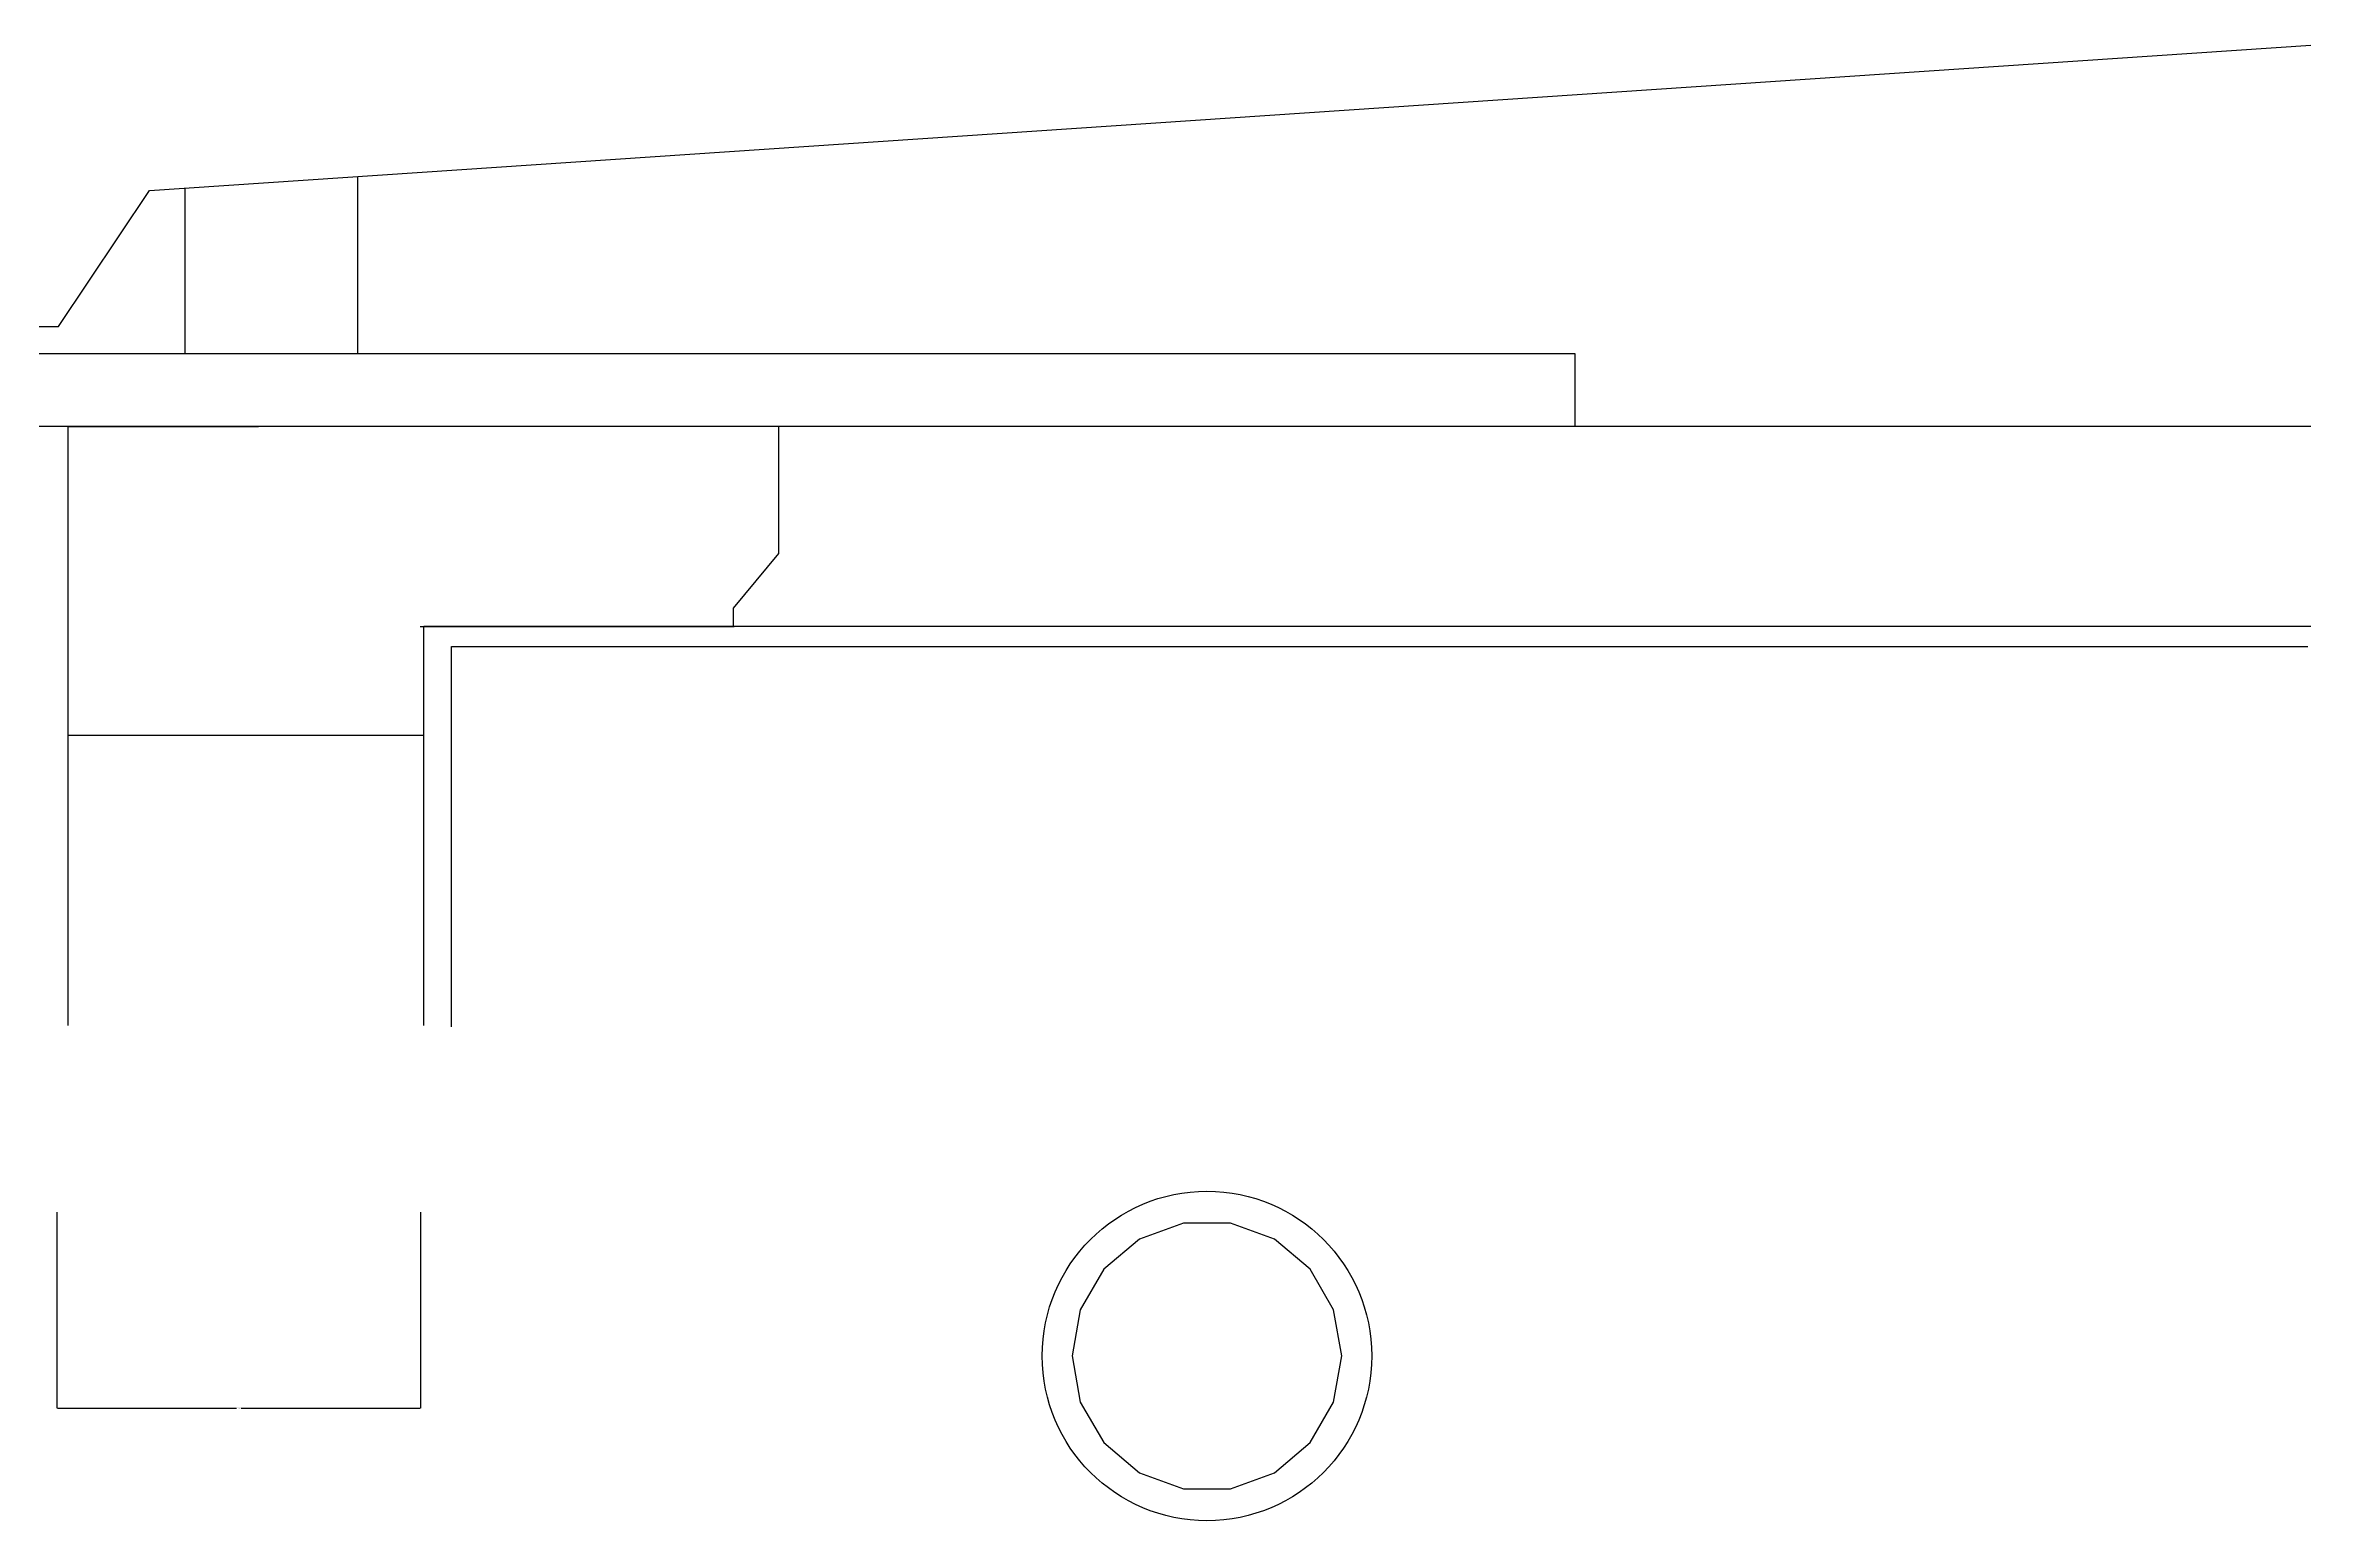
# Model space of a CAD drawing. Header units: metres. Extents: x 16744 to 19033, y 9054 to 10118.
# Drawn here: x 17520 to 19033, y 9054 to 10039 of the extents above; entities that cross this region are included whole.
import ezdxf

# ---------------------------------------------------------------- set-up
doc = ezdxf.new("R2010")
doc.units = ezdxf.units.M
doc.layers.add('PUB_DIM', color=3, linetype='Continuous')
doc.dimstyles.get("Standard").update_dxf_attribs({"dimtxt": 2.5, "dimasz": 2.5, "dimexe": 1.25, "dimexo": 0.625, "dimtad": 1, "dimcen": 2.5, "dimazin": 3, "dimtfac": 1, "dimtmove": 0, "dimatfit": 3})

# ---------------------------------------------------------------- blocks, each defined once
blk = doc.blocks.new('*D6')
for p, q in [((17528.21, 9259.85), (17528.21, 9129.11)), ((17770.95, 9259.85), (17770.95, 9129.11)), ((17528.46, 9129.11), (17648.08, 9129.11)), ((17651.08, 9129.11), (17770.7, 9129.11))]:
    blk.add_line(p, q)
at = {"layer": 'Defpoints'}
for p in [(17528.21, 9259.85), (17770.95, 9259.85), (17528.21, 9129.11)]:
    blk.add_point(p, dxfattribs=at)
at = {"layer": 'PUB_DIM', "insert": (17649.58, 9129.11), "char_height": 1, "attachment_point": 5}
blk.add_mtext('240', dxfattribs=at)

msp = doc.modelspace()

# ---------------------------------------------------------------- linework, layer by layer
for p, q in [((17728.75, 9839.13), (17728.75, 9833.07)), ((18541.74, 9784.58), (18541.74, 9827.01)), ((17535.38, 9784.58), (17662.69, 9784.58)), ((18190.12, 9784.58), (17662.69, 9784.58)), ((18010.12, 9699.73), (18010.12, 9784.58)), ((19032.79, 9784.58), (18541.74, 9784.58)), ((17979.81, 9663.37), (18010.12, 9699.73)), ((17770.6, 9651.05), (17980.4, 9651.05)), ((17979.81, 9651.25), (17979.81, 9663.37)), ((17791.67, 9637.59), (19030.8, 9637.59)), ((17791.67, 9383.77), (17791.67, 9637.59))]:
    msp.add_line(p, q)
for points in [[(17589.94, 9942.16), (19032.79, 10039.13)], [(17728.75, 9951.49), (17728.75, 9839.13)], [(17529.32, 9851.25), (17589.94, 9942.16)], [(17613.68, 9943.75), (17613.68, 9833.07)], [(16989.77, 9851.25), (17529.32, 9851.25)], [(18541.74, 9833.07), (16947.33, 9833.07)], [(18541.74, 9784.58), (18541.74, 9833.07)], [(18541.74, 9784.58), (16884.68, 9784.58)], [(19032.79, 9784.58), (17535.38, 9784.58)], [(17535.38, 9784.58), (17535.38, 9384.58)], [(17773.06, 9384.58), (17773.06, 9651.25)], [(17773.06, 9651.25), (18159.81, 9651.25)], [(17893.06, 9651.25), (19032.79, 9651.25)], [(17535.38, 9578.52), (17773.06, 9578.52)]]:
    msp.add_lwpolyline(points)
at = {"layer": 'PUB_DIM'}
msp.add_lwpolyline([(18385.93, 9163.91), (18380.5, 9194.7), (18364.88, 9221.77), (18340.93, 9241.86), (18311.56, 9252.55), (18280.3, 9252.55), (18250.93, 9241.86), (18226.99, 9221.77), (18211.36, 9194.7), (18205.93, 9163.91), (18211.36, 9133.13), (18226.99, 9106.06), (18250.93, 9085.97), (18280.3, 9075.28), (18311.56, 9075.28), (18340.93, 9085.97), (18364.88, 9106.06), (18380.5, 9133.13), (18385.93, 9163.91)], dxfattribs=at)
msp.add_circle((18295.93, 9163.91), 110, dxfattribs=at)

# ---------------------------------------------------------------- dimensions: what is measured, and where the dimension line sits
dim = msp.add_linear_dim(base=(17528.21, 9129.11), p1=(17528.21, 9259.85), p2=(17770.95, 9259.85), text='240', dimstyle='Standard', dxfattribs=at)
dim.commit()
dim.dimension.update_dxf_attribs({"geometry": '*D6', "text_midpoint": (17649.58, 9129.11)})

doc.saveas('drawing.dxf')
